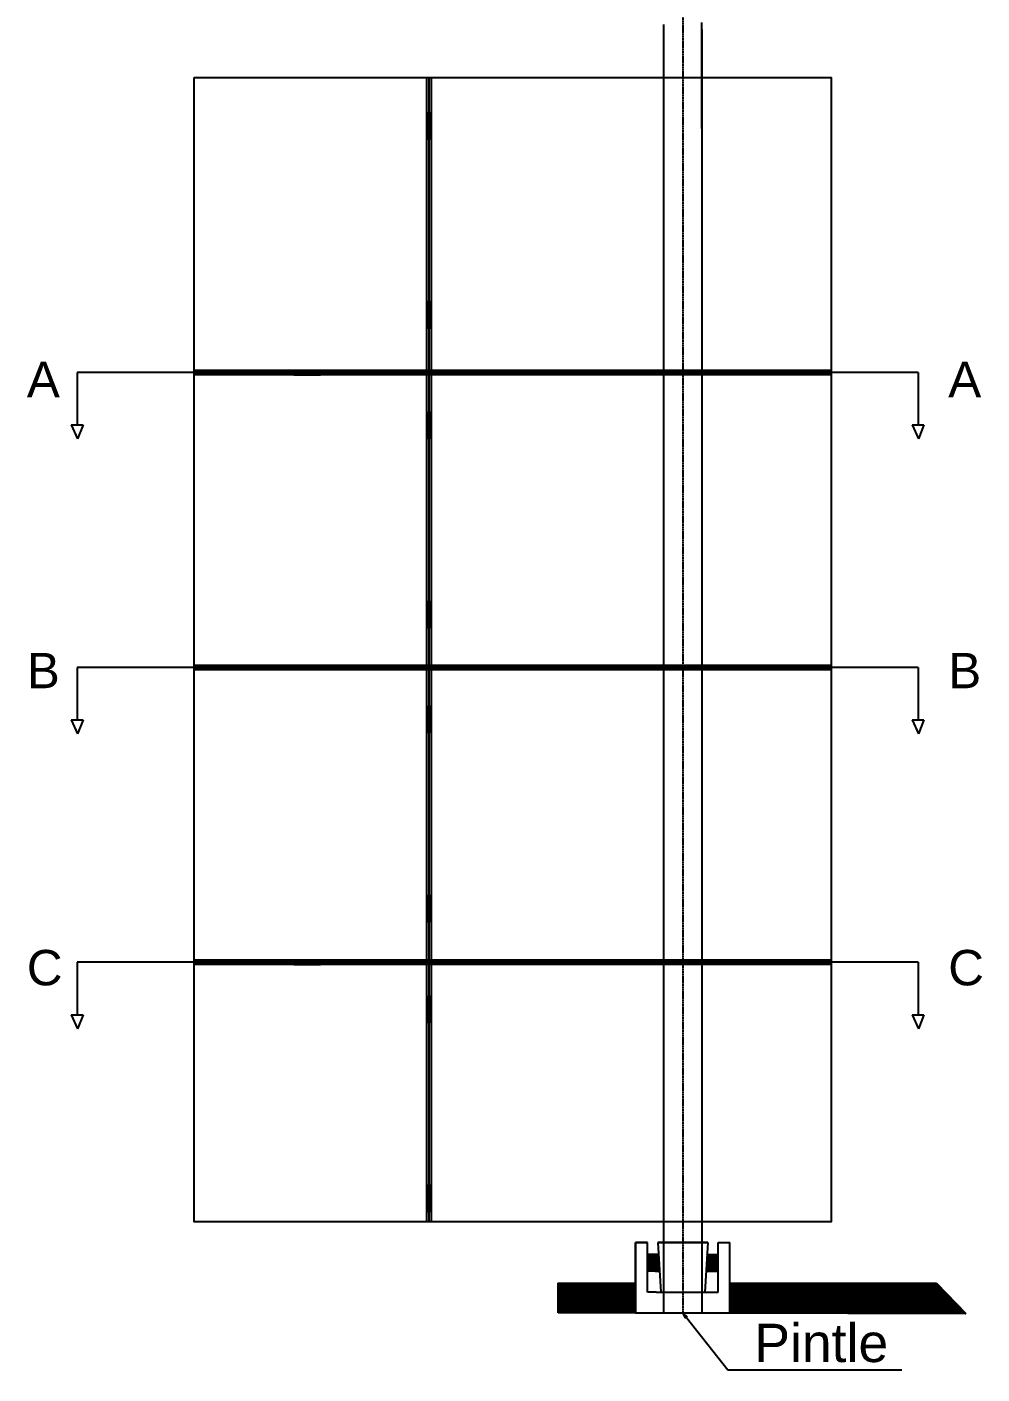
# Model space of a CAD drawing. Header units: millimetres. Extents: x 3739 to 12124, y 1417 to 5764.
# Drawn here: x 3739 to 5358, y 1849 to 4133 of the extents above; entities that cross this region are included whole.
import ezdxf
from ezdxf import colors
from ezdxf.entities.mleader import LeaderData, LeaderLine
from ezdxf.math import Vec2, Vec3

# ---------------------------------------------------------------- set-up
doc = ezdxf.new("R2010")
doc.units = ezdxf.units.MM
doc.header["$MEASUREMENT"] = 0
doc.linetypes.add('CENTER', pattern=[2, 1.25, -0.25, 0.25, -0.25])
doc.styles.get("Standard").update_dxf_attribs({"font": 'arial.ttf'})
pattern_1 = [(45, (2455.14032, 135.58645), (-0.0883883476, 0.0883883476), [])]

# ---------------------------------------------------------------- blocks, each defined once
blk = doc.blocks.new('_ClosedBlank')
at = {"color": 0, "linetype": 'ByBlock', "lineweight": -2}
for p, q in [((-1, 0.17), (0, 0)), ((-1, 0.17), (-1, -0.17)), ((0, 0), (-1, -0.17))]:
    blk.add_line(p, q, dxfattribs=at)

msp = doc.modelspace()

# ---------------------------------------------------------------- hatches: boundary and pattern name
h = msp.add_hatch()
h.set_pattern_fill('ANSI31', color=256, angle=-90)
h.set_pattern_definition([(315, (2534.64696, 4673.51477), (0.088388348, 0.088388348), [])])
h.paths.add_polyline_path([(4423.59778, 3943.15541), (4423.59778, 3988.15541), (4419.75225, 3988.15541), (4419.75225, 3943.15541)])
h.paths.add_polyline_path([(4419.75225, 3943.15541), (4419.75225, 3988.15541), (4416.59778, 3988.15541), (4416.59778, 3943.15541)])
h = msp.add_hatch()
h.set_pattern_fill('ANSI31', color=256, angle=-90)
h.set_pattern_definition([(315, (2534.64696, 4352.85338), (0.088388348, 0.088388348), [])])
h.paths.add_polyline_path([(4423.59778, 3622.49402), (4423.59778, 3667.49402), (4419.75225, 3667.49402), (4419.75225, 3622.49402)])
h.paths.add_polyline_path([(4419.75225, 3622.49402), (4419.75225, 3667.49402), (4416.59778, 3667.49402), (4416.59778, 3622.49402)])
h = msp.add_hatch()
h.set_pattern_fill('ANSI31', color=256)
h.set_pattern_definition([(45, (3506.27598, 1661.6592), (-0.088388348, 0.088388348), [])])
h.paths.add_polyline_path([(4236.63534, 3550.61001), (4191.63534, 3550.61001), (4191.63534, 3546.76448), (4236.63534, 3546.76448)])
h.paths.add_polyline_path([(4236.63534, 3546.76448), (4191.63534, 3546.76448), (4191.63534, 3543.61001), (4236.63534, 3543.61001)])
h = msp.add_hatch()
h.set_pattern_fill('ANSI31', color=256)
h.set_pattern_definition([(45, (3756.27598, 1661.6592), (-0.088388348, 0.088388348), [])])
h.paths.add_polyline_path([(4486.63534, 3550.61001), (4441.63534, 3550.61001), (4441.63534, 3546.76448), (4486.63534, 3546.76448)])
h.paths.add_polyline_path([(4486.63534, 3546.76448), (4441.63534, 3546.76448), (4441.63534, 3543.61001), (4486.63534, 3543.61001)])
h = msp.add_hatch()
h.set_pattern_fill('ANSI31', color=256)
h.set_pattern_definition([(45, (4006.27598, 1661.6592), (-0.088388348, 0.088388348), [])])
h.paths.add_polyline_path([(4736.63534, 3550.61001), (4691.63534, 3550.61001), (4691.63534, 3546.76448), (4736.63534, 3546.76448)])
h.paths.add_polyline_path([(4736.63534, 3546.76448), (4691.63534, 3546.76448), (4691.63534, 3543.61001), (4736.63534, 3543.61001)])
h = msp.add_hatch()
h.set_pattern_fill('ANSI31', color=256)
h.set_pattern_definition([(45, (4261.2121, 1661.84455), (-0.088388348, 0.088388348), [])])
h.paths.add_polyline_path([(4991.57147, 3550.79536), (4946.57147, 3550.79536), (4946.57147, 3546.94983), (4991.57147, 3546.94983)])
h.paths.add_polyline_path([(4991.57147, 3546.94983), (4946.57147, 3546.94983), (4946.57147, 3543.79536), (4991.57147, 3543.79536)])
h = msp.add_hatch()
h.set_pattern_fill('ANSI31', color=256, angle=-90)
h.set_pattern_definition([(315, (2534.64696, 4165.52143), (0.088388348, 0.088388348), [])])
h.paths.add_polyline_path([(4423.59778, 3435.16207), (4423.59778, 3480.16207), (4419.75225, 3480.16207), (4419.75225, 3435.16207)])
h.paths.add_polyline_path([(4419.75225, 3435.16207), (4419.75225, 3480.16207), (4416.59778, 3480.16207), (4416.59778, 3435.16207)])
h = msp.add_hatch()
h.set_pattern_fill('ANSI31', color=256, angle=-90)
h.set_pattern_definition([(315, (2534.64696, 3844.86005), (0.088388348, 0.088388348), [])])
h.paths.add_polyline_path([(4423.59778, 3114.50069), (4423.59778, 3159.50069), (4419.75225, 3159.50069), (4419.75225, 3114.50069)])
h.paths.add_polyline_path([(4419.75225, 3114.50069), (4419.75225, 3159.50069), (4416.59778, 3159.50069), (4416.59778, 3114.50069)])
h = msp.add_hatch()
h.set_pattern_fill('ANSI31', color=256)
h.set_pattern_definition([(45, (3506.27598, 1161.6592), (-0.088388348, 0.088388348), [])])
h.paths.add_polyline_path([(4236.63534, 3050.61001), (4191.63534, 3050.61001), (4191.63534, 3046.76448), (4236.63534, 3046.76448)])
h.paths.add_polyline_path([(4236.63534, 3046.76448), (4191.63534, 3046.76448), (4191.63534, 3043.61001), (4236.63534, 3043.61001)])
h = msp.add_hatch()
h.set_pattern_fill('ANSI31', color=256)
h.set_pattern_definition([(45, (3756.27598, 1161.6592), (-0.088388348, 0.088388348), [])])
h.paths.add_polyline_path([(4486.63534, 3050.61001), (4441.63534, 3050.61001), (4441.63534, 3046.76448), (4486.63534, 3046.76448)])
h.paths.add_polyline_path([(4486.63534, 3046.76448), (4441.63534, 3046.76448), (4441.63534, 3043.61001), (4486.63534, 3043.61001)])
h = msp.add_hatch()
h.set_pattern_fill('ANSI31', color=256)
h.set_pattern_definition([(45, (4006.27598, 1161.6592), (-0.088388348, 0.088388348), [])])
h.paths.add_polyline_path([(4736.63534, 3050.61001), (4691.63534, 3050.61001), (4691.63534, 3046.76448), (4736.63534, 3046.76448)])
h.paths.add_polyline_path([(4736.63534, 3046.76448), (4691.63534, 3046.76448), (4691.63534, 3043.61001), (4736.63534, 3043.61001)])
h = msp.add_hatch()
h.set_pattern_fill('ANSI31', color=256)
h.set_pattern_definition([(45, (4261.2121, 1161.91882), (-0.088388348, 0.088388348), [])])
h.paths.add_polyline_path([(4991.57147, 3050.86963), (4946.57147, 3050.86963), (4946.57147, 3047.0241), (4991.57147, 3047.0241)])
h.paths.add_polyline_path([(4991.57147, 3047.0241), (4946.57147, 3047.0241), (4946.57147, 3043.86963), (4991.57147, 3043.86963)])
h = msp.add_hatch()
h.set_pattern_fill('ANSI31', color=256, angle=-90)
h.set_pattern_definition([(315, (2534.64696, 3667.11594), (0.088388348, 0.088388348), [])])
h.paths.add_polyline_path([(4423.59778, 2936.75658), (4423.59778, 2981.75658), (4419.75225, 2981.75658), (4419.75225, 2936.75658)])
h.paths.add_polyline_path([(4419.75225, 2936.75658), (4419.75225, 2981.75658), (4416.59778, 2981.75658), (4416.59778, 2936.75658)])
h = msp.add_hatch()
h.set_pattern_fill('ANSI31', color=256, angle=-90)
h.set_pattern_definition([(315, (2534.64696, 3346.45456), (0.088388348, 0.088388348), [])])
h.paths.add_polyline_path([(4423.59778, 2616.0952), (4423.59778, 2661.0952), (4419.75225, 2661.0952), (4419.75225, 2616.0952)])
h.paths.add_polyline_path([(4419.75225, 2616.0952), (4419.75225, 2661.0952), (4416.59778, 2661.0952), (4416.59778, 2616.0952)])
h = msp.add_hatch()
h.set_pattern_fill('ANSI31', color=256)
h.set_pattern_definition([(45, (3506.27598, 661.6592), (-0.088388348, 0.088388348), [])])
h.paths.add_polyline_path([(4236.63534, 2550.61001), (4191.63534, 2550.61001), (4191.63534, 2546.76448), (4236.63534, 2546.76448)])
h.paths.add_polyline_path([(4236.63534, 2546.76448), (4191.63534, 2546.76448), (4191.63534, 2543.61001), (4236.63534, 2543.61001)])
h = msp.add_hatch()
h.set_pattern_fill('ANSI31', color=256)
h.set_pattern_definition([(45, (3756.27598, 661.6592), (-0.088388348, 0.088388348), [])])
h.paths.add_polyline_path([(4486.63534, 2550.61001), (4441.63534, 2550.61001), (4441.63534, 2546.76448), (4486.63534, 2546.76448)])
h.paths.add_polyline_path([(4486.63534, 2546.76448), (4441.63534, 2546.76448), (4441.63534, 2543.61001), (4486.63534, 2543.61001)])
h = msp.add_hatch()
h.set_pattern_fill('ANSI31', color=256)
h.set_pattern_definition([(45, (4006.27598, 661.6592), (-0.088388348, 0.088388348), [])])
h.paths.add_polyline_path([(4736.63534, 2550.61001), (4691.63534, 2550.61001), (4691.63534, 2546.76448), (4736.63534, 2546.76448)])
h.paths.add_polyline_path([(4736.63534, 2546.76448), (4691.63534, 2546.76448), (4691.63534, 2543.61001), (4736.63534, 2543.61001)])
h = msp.add_hatch()
h.set_pattern_fill('ANSI31', color=256)
h.set_pattern_definition([(45, (4261.2121, 661.76501), (-0.088388348, 0.088388348), [])])
h.paths.add_polyline_path([(4991.57147, 2550.71583), (4946.57147, 2550.71583), (4946.57147, 2546.87029), (4991.57147, 2546.87029)])
h.paths.add_polyline_path([(4991.57147, 2546.87029), (4946.57147, 2546.87029), (4946.57147, 2543.71583), (4991.57147, 2543.71583)])
h = msp.add_hatch()
h.set_pattern_fill('ANSI31', color=256, angle=-90)
h.set_pattern_definition([(315, (2534.64696, 3175.35421), (0.088388348, 0.088388348), [])])
h.paths.add_polyline_path([(4423.59778, 2444.99485), (4423.59778, 2489.99485), (4419.75225, 2489.99485), (4419.75225, 2444.99485)])
h.paths.add_polyline_path([(4419.75225, 2444.99485), (4419.75225, 2489.99485), (4416.59778, 2489.99485), (4416.59778, 2444.99485)])
h = msp.add_hatch()
h.set_pattern_fill('ANSI31', color=256, angle=-90)
h.set_pattern_definition([(315, (2534.64696, 2854.69282), (0.088388348, 0.088388348), [])])
h.paths.add_polyline_path([(4423.59778, 2124.33346), (4423.59778, 2169.33346), (4419.75225, 2169.33346), (4419.75225, 2124.33346)])
h.paths.add_polyline_path([(4419.75225, 2124.33346), (4419.75225, 2169.33346), (4416.59778, 2169.33346), (4416.59778, 2124.33346)])
h = msp.add_hatch()
h.set_pattern_fill('ANSI31', color=256)
h.set_pattern_definition(pattern_1)
h.paths.add_polyline_path([(4790.85987, 2051.54773), (4809.57279, 2051.54773), (4811.26534, 2023.11283), (4790.85987, 2023.35555)])
h = msp.add_hatch()
h.set_pattern_fill('ANSI31', color=256)
h.set_pattern_definition(pattern_1)
h.paths.add_polyline_path([(4890.4544, 2023.11283), (4910.85987, 2023.35555), (4910.85987, 2051.54773), (4892.14695, 2051.54773)])
h = msp.add_hatch()
h.set_pattern_fill('ANSI31', color=256)
h.set_pattern_definition([(45, (3504.34759, 1871.29055), (-0.088388348, 0.088388348), [])])
h.paths.add_polyline_path([(4639.55926, 2002.92477), (4639.55926, 1952.92477), (4770.85987, 1952.92477), (4770.85987, 2002.92477)])
h.paths.add_polyline_path([(5330.85797, 1951.69123), (5280.85987, 2002.92477), (4930.85987, 2002.92477), (4930.85987, 1952.92477)])

# ---------------------------------------------------------------- linework, layer by layer
at = {"linetype": 'CENTER'}
msp.add_line((4850.69457, 4682.41045), (4850.69457, 1952.92477), dxfattribs=at)
msp.add_line((4850.69457, 4682.41045), (4850.69457, 1952.92477), dxfattribs=at)
for p, q in [((4818.16004, 4137.62457), (4818.16004, 1952.92477)), ((4882.87675, 3961.07736), (4883.17998, 4140.72085)), ((4883.16004, 4128.90714), (4883.16004, 1952.92477)), ((4022.53168, 4047.26448), (4817.98622, 4047.26448)), ((4416.25895, 4047.26448), (4416.25895, 2107.26448)), ((4420.25895, 4047.26448), (4420.25895, 2107.26448)), ((4424.25895, 4047.26448), (4424.25895, 2107.26448)), ((4817.98622, 4062.00949), (4817.98622, 4037.10281)), ((5249.97068, 3547.293), (3824.22328, 3547.293)), ((3824.22328, 3547.293), (3824.22328, 3458.81763)), ((4022.53168, 3551.26448), (5102.53168, 3551.26448)), ((4022.53168, 3547.26448), (5102.53168, 3547.26448)), ((5102.53168, 3543.26448), (4022.53168, 3543.26448)), ((4236.63534, 3550.61001), (4191.63534, 3550.61001)), ((4191.63534, 3550.61001), (4191.63534, 3543.61001)), ((4191.63534, 3543.61001), (4236.63534, 3543.61001)), ((4236.63534, 3543.61001), (4236.63534, 3550.61001)), ((5249.97068, 3547.293), (5249.97068, 3458.81763)), ((3813.8494, 3458.33724), (3833.98427, 3458.33724)), ((3813.8494, 3458.33724), (3824.83207, 3434.56273)), ((3833.98427, 3458.33724), (3824.83207, 3434.56273)), ((5239.5968, 3458.33724), (5259.73167, 3458.33724)), ((5239.5968, 3458.33724), (5250.57946, 3434.56273)), ((5259.73167, 3458.33724), (5250.57946, 3434.56273)), ((5249.97068, 3047.293), (3824.22328, 3047.293)), ((3824.22328, 3047.293), (3824.22328, 2958.81763)), ((4022.53168, 3051.26448), (5102.53168, 3051.26448)), ((4022.53168, 3047.26448), (5102.53168, 3047.26448)), ((5102.53168, 3043.26448), (4022.53168, 3043.26448)), ((4236.63534, 3050.61001), (4191.63534, 3050.61001)), ((4191.63534, 3050.61001), (4191.63534, 3043.61001)), ((4191.63534, 3043.61001), (4236.63534, 3043.61001)), ((4236.63534, 3043.61001), (4236.63534, 3050.61001)), ((5249.97068, 3047.293), (5249.97068, 2958.81763)), ((3813.8494, 2958.33724), (3833.98427, 2958.33724)), ((3813.8494, 2958.33724), (3824.83207, 2934.56273)), ((3833.98427, 2958.33724), (3824.83207, 2934.56273)), ((5239.5968, 2958.33724), (5259.73167, 2958.33724)), ((5239.5968, 2958.33724), (5250.57946, 2934.56273)), ((5259.73167, 2958.33724), (5250.57946, 2934.56273)), ((5249.97068, 2547.293), (3824.22328, 2547.293)), ((3824.22328, 2547.293), (3824.22328, 2458.81763)), ((4022.53168, 2551.26448), (5102.53168, 2551.26448)), ((4022.53168, 2547.26448), (5102.53168, 2547.26448)), ((5102.53168, 2543.26448), (4022.53168, 2543.26448)), ((4236.63534, 2550.61001), (4191.63534, 2550.61001)), ((4191.63534, 2550.61001), (4191.63534, 2543.61001)), ((4191.63534, 2543.61001), (4236.63534, 2543.61001)), ((4236.63534, 2543.61001), (4236.63534, 2550.61001)), ((5249.97068, 2547.293), (5249.97068, 2458.81763)), ((3813.8494, 2458.33724), (3833.98427, 2458.33724)), ((3813.8494, 2458.33724), (3824.83207, 2434.56273)), ((3833.98427, 2458.33724), (3824.83207, 2434.56273)), ((5239.5968, 2458.33724), (5259.73167, 2458.33724)), ((5239.5968, 2458.33724), (5250.57946, 2434.56273)), ((5259.73167, 2458.33724), (5250.57946, 2434.56273)), ((4770.85987, 2071.92477), (4770.85987, 1952.92477)), ((4790.85987, 2071.92477), (4770.85987, 2071.92477)), ((4770.85987, 2071.92477), (4790.85987, 2071.92477)), ((4770.85987, 1952.92477), (4770.85987, 2071.92477)), ((4790.85987, 2071.92477), (4770.85987, 2071.92477)), ((4790.85987, 1987.92477), (4790.85987, 2071.92477)), ((4808.35987, 2071.92477), (4813.35987, 1987.92477)), ((4808.35987, 2071.92477), (4893.35987, 2071.92477)), ((4808.35987, 2071.92477), (4813.35987, 1987.92477)), ((4808.35987, 2071.92477), (4893.35987, 2071.92477)), ((4893.35987, 2071.92477), (4808.35987, 2071.92477)), ((4808.35987, 2071.92477), (4893.35987, 2071.92477)), ((4893.35987, 2071.92477), (4888.35987, 1987.92477)), ((4893.35987, 2071.92477), (4888.35987, 1987.92477)), ((4910.85987, 2071.92477), (4930.85987, 2071.92477)), ((4910.85987, 1987.92477), (4910.85987, 2071.92477)), ((4930.85987, 1952.92477), (4930.85987, 2071.92477)), ((4809.73918, 2051.54773), (4790.52065, 2051.54773)), ((4891.98056, 2051.54773), (4911.19909, 2051.54773)), ((4811.34075, 2023.11193), (4790.64389, 2023.35812)), ((4890.37899, 2023.11193), (4911.07585, 2023.35812)), ((4639.55926, 1952.92477), (4639.55926, 2002.92477)), ((4639.55926, 2002.92477), (4770.85987, 2002.92477)), ((4805.85987, 1987.92477), (4790.85987, 1987.92477)), ((4805.85987, 1987.92477), (4895.85987, 1987.92477)), ((4813.35987, 1987.92477), (4888.35987, 1987.92477)), ((4813.35987, 1987.92477), (4888.35987, 1987.92477)), ((4895.85987, 1987.92477), (4910.85987, 1987.92477)), ((4930.85987, 2002.92477), (5280.85987, 2002.92477)), ((5280.85987, 2002.92477), (5330.85797, 1951.69123)), ((4770.85987, 1952.92477), (4639.55926, 1952.92477)), ((4770.85987, 1952.92477), (4930.85987, 1952.92477)), ((4930.85987, 1952.92477), (5330.85797, 1951.69123))]:
    msp.add_line(p, q)
msp.add_lwpolyline([(4022.53168, 4047.26448), (5102.53168, 4047.26448), (5102.53168, 2107.26448), (4022.53168, 2107.26448)], close=True)

# ---------------------------------------------------------------- texts
at = {"char_height": 60, "attachment_point": 1}
for s, heights, insert in [('A', [0], (3738.66799, 3565.41357)), ('A', [0], (5300.95154, 3565.41357)), ('B', [25], (3738.66799, 3071.91332)), ('B', [0], (5300.95154, 3071.91332)), ('C', [0], (3738.66799, 2568.14573)), ('C', [0], (5300.95154, 2568.14573))]:
    msp.add_mtext_dynamic_manual_height_columns(s, width=28.503157, gutter_width=1, heights=heights, dxfattribs=dict(at, insert=insert))

# ---------------------------------------------------------------- leaders
ml = msp.add_multileader_mtext('Standard')
ml.set_content('Pintle', color=256)
ml.set_leader_properties()
ml.set_arrow_properties(name='CLOSEDBLANK')
ml.build(insert=Vec2(0, 0))
ml.multileader.update_dxf_attribs({"text_left_attachment_type": 6, "dogleg_length": 0.36, "arrow_head_size": 10})
ctx = ml.context
ctx.base_point, ctx.char_height, ctx.arrow_head_size, ctx.landing_gap_size, ctx.plane_origin = Vec3(4962.44753, 1856.32757), 65, 10, 15, Vec3(4929.98856, 1803.8689)
ctx.left_attachment, ctx.text_align_type = 6, 1
notes = []
notes.append((ctx, [(0, (1, 1, 0), (4927.33006, 1856.32757), (1, 0), 35.11747, [(0, [(4850.85987, 1952.92477)], 0, [])])]))
ctx.mtext.insert, ctx.mtext.alignment, ctx.mtext.line_spacing_factor, ctx.mtext.flow_direction = Vec3(5085.63307, 1934.32757), 2, 0.8, 5
for ctx, leaders in notes:
    for number, flags, end, landing, length, lines in leaders:
        leader = LeaderData()
        leader.index, (leader.has_last_leader_line, leader.has_dogleg_vector, leader.attachment_direction) = number, flags
        leader.last_leader_point, leader.dogleg_vector, leader.dogleg_length = Vec3(end), Vec3(landing), length
        for number, points, colour, breaks in lines:
            line = LeaderLine()
            line.index, line.vertices, line.color, line.breaks = number, Vec3.list(points), colors.encode_raw_color(colour), breaks
            leader.lines.append(line)
        ctx.leaders.append(leader)

doc.saveas('drawing.dxf')
